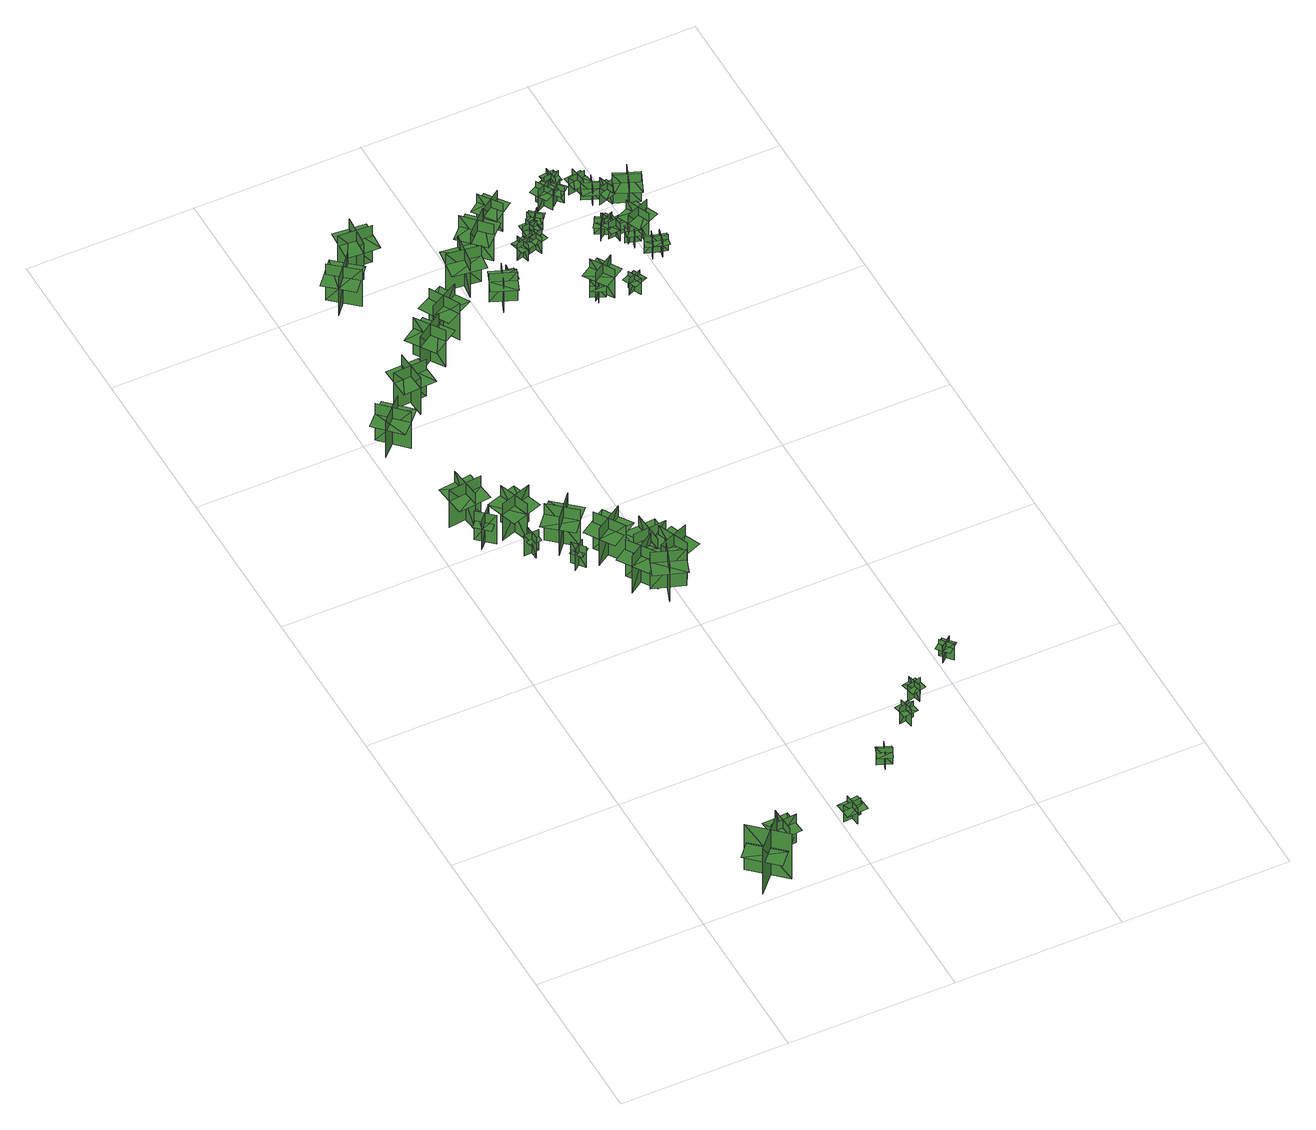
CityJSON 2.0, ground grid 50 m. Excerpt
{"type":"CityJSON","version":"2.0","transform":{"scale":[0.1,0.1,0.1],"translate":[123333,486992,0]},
"CityObjects":{
"tree1":{"type":"SolitaryVegetationObject","geometry":[{"type":"MultiSurface","lod":"1","boundaries":[[[0,1,2]],[[0,2,3]],[[4,5,6]],[[4,6,7]],[[8,9,10]],[[8,10,11]],[[8,12,13]],[[8,13,9]]]}]},
"tree2":{"type":"SolitaryVegetationObject","geometry":[{"type":"MultiSurface","lod":"1","boundaries":[[[14,15,16]],[[14,16,17]],[[18,19,20]],[[18,20,21]],[[22,23,24]],[[22,24,25]],[[22,25,26]],[[22,26,27]]]}]},
"tree3":{"type":"SolitaryVegetationObject","geometry":[{"type":"MultiSurface","lod":"1","boundaries":[[[28,29,30]],[[28,30,31]],[[32,33,34]],[[32,34,35]],[[36,37,38]],[[36,38,39]],[[36,39,40]],[[36,40,41]]]}]},
"tree4":{"type":"SolitaryVegetationObject","geometry":[{"type":"MultiSurface","lod":"1","boundaries":[[[42,43,44]],[[42,44,45]],[[46,47,48]],[[46,48,49]],[[50,51,52]],[[50,52,53]],[[50,53,54]],[[50,54,55]]]}]},
"tree5":{"type":"SolitaryVegetationObject","geometry":[{"type":"MultiSurface","lod":"1","boundaries":[[[56,57,58]],[[56,58,59]],[[60,61,62]],[[60,62,63]],[[64,65,66]],[[64,66,67]],[[64,67,68]],[[64,68,69]]]}]},
"tree6":{"type":"SolitaryVegetationObject","geometry":[{"type":"MultiSurface","lod":"1","boundaries":[[[70,71,72]],[[70,72,73]],[[74,75,76]],[[74,76,77]],[[78,79,80]],[[78,80,81]],[[78,81,82]],[[78,82,83]]]}]},
"tree7":{"type":"SolitaryVegetationObject","geometry":[{"type":"MultiSurface","lod":"1","boundaries":[[[84,85,86]],[[84,86,87]],[[88,89,90]],[[88,90,91]],[[92,93,94]],[[92,94,95]],[[92,95,96]],[[92,96,97]]]}]},
"tree8":{"type":"SolitaryVegetationObject","geometry":[{"type":"MultiSurface","lod":"1","boundaries":[[[98,99,100]],[[98,100,101]],[[102,103,104]],[[102,104,105]],[[106,107,108]],[[106,108,109]],[[106,109,110]],[[106,110,111]]]}]},
"tree9":{"type":"SolitaryVegetationObject","geometry":[{"type":"MultiSurface","lod":"1","boundaries":[[[112,113,114]],[[112,114,115]],[[116,117,118]],[[116,118,119]],[[120,121,122]],[[120,122,123]],[[120,123,124]],[[120,124,125]]]}]},
"tree10":{"type":"SolitaryVegetationObject","geometry":[{"type":"MultiSurface","lod":"1","boundaries":[[[126,127,128]],[[126,128,129]],[[130,131,132]],[[130,132,133]],[[134,135,136]],[[134,136,137]],[[134,137,138]],[[134,138,139]]]}]},
"tree11":{"type":"SolitaryVegetationObject","geometry":[{"type":"MultiSurface","lod":"1","boundaries":[[[140,141,142]],[[140,142,143]],[[144,145,146]],[[144,146,147]],[[148,149,150]],[[148,150,151]],[[148,151,152]],[[148,152,153]]]}]},
"tree12":{"type":"SolitaryVegetationObject","geometry":[{"type":"MultiSurface","lod":"1","boundaries":[[[154,155,156]],[[154,156,157]],[[158,159,160]],[[158,160,161]],[[162,163,164]],[[162,164,165]],[[162,165,166]],[[162,166,167]]]}]},
"tree13":{"type":"SolitaryVegetationObject","geometry":[{"type":"MultiSurface","lod":"1","boundaries":[[[168,169,170]],[[168,170,171]],[[172,173,174]],[[172,174,175]],[[176,177,178]],[[176,178,179]],[[176,179,180]],[[176,180,181]]]}]},
"tree14":{"type":"SolitaryVegetationObject","geometry":[{"type":"MultiSurface","lod":"1","boundaries":[[[182,183,184]],[[182,184,185]],[[186,187,188]],[[186,188,189]],[[190,191,192]],[[190,192,193]],[[190,193,194]],[[190,194,195]]]}]},
"tree15":{"type":"SolitaryVegetationObject","geometry":[{"type":"MultiSurface","lod":"1","boundaries":[[[196,197,198]],[[196,198,199]],[[200,201,202]],[[200,202,203]],[[204,205,206]],[[204,206,207]],[[204,207,208]],[[204,208,209]]]}]},
"tree16":{"type":"SolitaryVegetationObject","geometry":[{"type":"MultiSurface","lod":"1","boundaries":[[[210,211,212]],[[210,212,213]],[[214,215,216]],[[214,216,217]],[[218,219,220]],[[218,220,221]],[[218,221,222]],[[218,222,223]]]}]},
"tree17":{"type":"SolitaryVegetationObject","geometry":[{"type":"MultiSurface","lod":"1","boundaries":[[[224,225,226]],[[224,226,227]],[[228,229,230]],[[228,230,231]],[[232,233,234]],[[232,234,235]],[[232,235,236]],[[232,236,237]]]}]},
"tree18":{"type":"SolitaryVegetationObject","geometry":[{"type":"MultiSurface","lod":"1","boundaries":[[[238,239,240]],[[238,240,241]],[[242,243,244]],[[242,244,245]],[[246,247,248]],[[246,248,249]],[[246,249,250]],[[246,250,251]]]}]},
"tree19":{"type":"SolitaryVegetationObject","geometry":[{"type":"MultiSurface","lod":"1","boundaries":[[[252,253,254]],[[252,254,255]],[[256,257,258]],[[256,258,259]],[[260,261,262]],[[260,262,263]],[[260,263,264]],[[260,264,265]]]}]},
"tree20":{"type":"SolitaryVegetationObject","geometry":[{"type":"MultiSurface","lod":"1","boundaries":[[[266,267,268]],[[266,268,269]],[[270,271,272]],[[270,272,273]],[[274,275,276]],[[274,276,277]],[[274,277,278]],[[274,278,279]]]}]},
"tree21":{"type":"SolitaryVegetationObject","geometry":[{"type":"MultiSurface","lod":"1","boundaries":[[[280,281,282]],[[280,282,283]],[[284,285,286]],[[284,286,287]],[[288,289,290]],[[288,290,291]],[[288,291,292]],[[288,292,293]]]}]},
"tree22":{"type":"SolitaryVegetationObject","geometry":[{"type":"MultiSurface","lod":"1","boundaries":[[[294,295,296]],[[294,296,297]],[[298,299,300]],[[298,300,301]],[[302,303,304]],[[302,304,305]],[[302,305,306]],[[302,306,307]]]}]},
"tree23":{"type":"SolitaryVegetationObject","geometry":[{"type":"MultiSurface","lod":"1","boundaries":[[[308,309,310]],[[308,310,311]],[[312,313,314]],[[312,314,315]],[[316,317,318]],[[316,318,319]],[[316,319,320]],[[316,320,321]]]}]},
"tree24":{"type":"SolitaryVegetationObject","geometry":[{"type":"MultiSurface","lod":"1","boundaries":[[[322,323,324]],[[322,324,325]],[[326,327,328]],[[326,328,329]],[[330,331,332]],[[330,332,333]],[[330,333,334]],[[330,334,335]]]}]},
"tree25":{"type":"SolitaryVegetationObject","geometry":[{"type":"MultiSurface","lod":"1","boundaries":[[[336,337,338]],[[336,338,339]],[[340,341,342]],[[340,342,343]],[[344,345,346]],[[344,346,347]],[[344,347,348]],[[344,348,349]]]}]},
"tree26":{"type":"SolitaryVegetationObject","geometry":[{"type":"MultiSurface","lod":"1","boundaries":[[[350,351,352]],[[350,352,353]],[[354,355,356]],[[354,356,357]],[[358,359,360]],[[358,360,361]],[[358,361,362]],[[358,362,363]]]}]},
"tree27":{"type":"SolitaryVegetationObject","geometry":[{"type":"MultiSurface","lod":"1","boundaries":[[[364,365,366]],[[364,366,367]],[[368,369,370]],[[368,370,371]],[[372,373,374]],[[372,374,375]],[[372,375,376]],[[372,376,377]]]}]},
"tree28":{"type":"SolitaryVegetationObject","geometry":[{"type":"MultiSurface","lod":"1","boundaries":[[[378,379,380]],[[378,380,381]],[[382,383,384]],[[382,384,385]],[[386,387,388]],[[386,388,389]],[[386,389,390]],[[386,390,391]]]}]},
"tree29":{"type":"SolitaryVegetationObject","geometry":[{"type":"MultiSurface","lod":"1","boundaries":[[[392,393,394]],[[392,394,395]],[[396,397,398]],[[396,398,399]],[[400,401,402]],[[400,402,403]],[[400,403,404]],[[400,404,405]]]}]},
"tree30":{"type":"SolitaryVegetationObject","geometry":[{"type":"MultiSurface","lod":"1","boundaries":[[[406,407,408]],[[406,408,409]],[[410,411,412]],[[410,412,413]],[[414,415,416]],[[414,416,417]],[[414,417,418]],[[414,418,419]]]}]},
"tree31":{"type":"SolitaryVegetationObject","geometry":[{"type":"MultiSurface","lod":"1","boundaries":[[[420,421,422]],[[420,422,423]],[[424,425,426]],[[424,426,427]],[[428,429,430]],[[428,430,431]],[[428,431,432]],[[428,432,433]]]}]},
"tree32":{"type":"SolitaryVegetationObject","geometry":[{"type":"MultiSurface","lod":"1","boundaries":[[[434,435,436]],[[434,436,437]],[[438,439,440]],[[438,440,441]],[[442,443,444]],[[442,444,445]],[[442,445,446]],[[442,446,447]]]}]},
"tree33":{"type":"SolitaryVegetationObject","geometry":[{"type":"MultiSurface","lod":"1","boundaries":[[[448,449,450]],[[448,450,451]],[[452,453,454]],[[452,454,455]],[[456,457,458]],[[456,458,459]],[[456,459,460]],[[456,460,461]]]}]},
"tree34":{"type":"SolitaryVegetationObject","geometry":[{"type":"MultiSurface","lod":"1","boundaries":[[[462,463,464]],[[462,464,465]],[[466,467,468]],[[466,468,469]],[[470,471,472]],[[470,472,473]],[[470,473,474]],[[470,474,475]]]}]},
"tree35":{"type":"SolitaryVegetationObject","geometry":[{"type":"MultiSurface","lod":"1","boundaries":[[[476,477,478]],[[476,478,479]],[[480,481,482]],[[480,482,483]],[[484,485,486]],[[484,486,487]],[[484,487,488]],[[484,488,489]]]}]},
"tree36":{"type":"SolitaryVegetationObject","geometry":[{"type":"MultiSurface","lod":"1","boundaries":[[[490,491,492]],[[490,492,493]],[[494,495,496]],[[494,496,497]],[[498,499,500]],[[498,500,501]],[[498,501,502]],[[498,502,503]]]}]},
"tree37":{"type":"SolitaryVegetationObject","geometry":[{"type":"MultiSurface","lod":"1","boundaries":[[[504,505,506]],[[504,506,507]],[[508,509,510]],[[508,510,511]],[[512,513,514]],[[512,514,515]],[[512,515,516]],[[512,516,517]]]}]},
"tree38":{"type":"SolitaryVegetationObject","geometry":[{"type":"MultiSurface","lod":"1","boundaries":[[[518,519,520]],[[518,520,521]],[[522,523,524]],[[522,524,525]],[[526,527,528]],[[526,528,529]],[[526,529,530]],[[526,530,531]]]}]},
"tree39":{"type":"SolitaryVegetationObject","geometry":[{"type":"MultiSurface","lod":"1","boundaries":[[[532,533,534]],[[532,534,535]],[[536,537,538]],[[536,538,539]],[[540,541,542]],[[540,542,543]],[[540,543,544]],[[540,544,545]]]}]},
"tree40":{"type":"SolitaryVegetationObject","geometry":[{"type":"MultiSurface","lod":"1","boundaries":[[[546,547,548]],[[546,548,549]],[[550,551,552]],[[550,552,553]],[[554,555,556]],[[554,556,557]],[[554,557,558]],[[554,558,559]]]}]},
"tree41":{"type":"SolitaryVegetationObject","geometry":[{"type":"MultiSurface","lod":"1","boundaries":[[[560,561,562]],[[560,562,563]],[[564,565,566]],[[564,566,567]],[[568,569,570]],[[568,570,571]],[[568,571,572]],[[568,572,573]]]}]},
"tree42":{"type":"SolitaryVegetationObject","geometry":[{"type":"MultiSurface","lod":"1","boundaries":[[[574,575,576]],[[574,576,577]],[[578,579,580]],[[578,580,581]],[[582,583,584]],[[582,584,585]],[[582,585,586]],[[582,586,587]]]}]},
"tree43":{"type":"SolitaryVegetationObject","geometry":[{"type":"MultiSurface","lod":"1","boundaries":[[[588,589,590]],[[588,590,591]],[[592,593,594]],[[592,594,595]],[[596,597,598]],[[596,598,599]],[[596,599,600]],[[596,600,601]]]}]},
"tree44":{"type":"SolitaryVegetationObject","geometry":[{"type":"MultiSurface","lod":"1","boundaries":[[[602,603,604]],[[602,604,605]],[[606,607,608]],[[606,608,609]],[[610,611,612]],[[610,612,613]],[[610,613,614]],[[610,614,615]]]}]},
"tree45":{"type":"SolitaryVegetationObject","geometry":[{"type":"MultiSurface","lod":"1","boundaries":[[[616,617,618]],[[616,618,619]],[[620,621,622]],[[620,622,623]],[[624,625,626]],[[624,626,627]],[[624,627,628]],[[624,628,629]]]}]},
"tree46":{"type":"SolitaryVegetationObject","geometry":[{"type":"MultiSurface","lod":"1","boundaries":[[[630,631,632]],[[630,632,633]],[[634,635,636]],[[634,636,637]],[[638,639,640]],[[638,640,641]],[[638,641,642]],[[638,642,643]]]}]},
"tree47":{"type":"SolitaryVegetationObject","geometry":[{"type":"MultiSurface","lod":"1","boundaries":[[[644,645,646]],[[644,646,647]],[[648,649,650]],[[648,650,651]],[[652,653,654]],[[652,654,655]],[[652,655,656]],[[652,656,657]]]}]},
"tree48":{"type":"SolitaryVegetationObject","geometry":[{"type":"MultiSurface","lod":"1","boundaries":[[[658,659,660]],[[658,660,661]],[[662,663,664]],[[662,664,665]],[[666,667,668]],[[666,668,669]],[[666,669,670]],[[666,670,671]]]}]},
"tree49":{"type":"SolitaryVegetationObject","geometry":[{"type":"MultiSurface","lod":"1","boundaries":[[[672,673,674]],[[672,674,675]],[[676,677,678]],[[676,678,679]],[[680,681,682]],[[680,682,683]],[[680,683,684]],[[680,684,685]]]}]},
"tree50":{"type":"SolitaryVegetationObject","geometry":[{"type":"MultiSurface","lod":"1","boundaries":[[[686,687,688]],[[686,688,689]],[[690,691,692]],[[690,692,693]],[[694,695,696]],[[694,696,697]],[[694,697,698]],[[694,698,699]]]}]},
"tree51":{"type":"SolitaryVegetationObject","geometry":[{"type":"MultiSurface","lod":"1","boundaries":[[[700,701,702]],[[700,702,703]],[[704,705,706]],[[704,706,707]],[[708,709,710]],[[708,710,711]],[[708,711,712]],[[708,712,713]]]}]}
},
"vertices":[
[287,43,6],[190,132,6],[190,132,178],[287,43,178],[283,125,6],[283,125,178],[193,28,178],[193,28,6],[277,45,112],[192,123,112],[156,83,112],[241,5,112],[315,86,112],[230,164,112],
[280,150,11],[357,156,11],[357,156,119],[280,150,119],[318,116,11],[313,193,11],[313,193,119],[318,116,119],[318,116,89],[357,119,89],[351,196,89],[313,193,89],[274,191,89],[280,113,89],
[100,1544,22],[146,1501,22],[146,1501,130],[100,1544,130],[101,1502,22],[101,1502,130],[145,1548,130],[145,1548,22],[103,1504,95],[122,1486,95],[157,1523,95],[138,1541,95],[118,1559,95],[84,1522,95],
[529,194,12],[529,194,74],[534,141,74],[534,141,12],[557,170,12],[557,170,74],[505,166,74],[505,166,12],[565,171,54],[562,198,54],[498,192,54],[501,165,54],[503,139,54],[567,144,54],
[120,1578,18],[109,1676,18],[109,1676,157],[120,1578,157],[162,1629,18],[63,1618,18],[63,1618,157],[162,1629,157],[162,1629,118],[156,1679,118],[57,1667,118],[63,1618,118],[69,1568,118],[168,1580,118],
[216,1408,22],[212,1453,22],[212,1453,100],[216,1408,100],[235,1431,22],[235,1431,100],[190,1428,100],[190,1428,22],[234,1431,75],[232,1450,75],[196,1447,75],[197,1428,75],[199,1409,75],[235,1412,75],
[102,1998,16],[31,1928,16],[31,1928,155],[102,1998,155],[35,1999,16],[106,1928,16],[106,1928,155],[35,1999,155],[35,1999,116],[0,1964,116],[71,1893,116],[106,1928,116],[141,1964,116],[71,2034,116],
[168,1511,17],[262,1543,17],[262,1543,155],[168,1511,155],[227,1481,17],[195,1576,17],[195,1576,155],[227,1481,155],[227,1481,116],[274,1497,116],[242,1591,116],[195,1576,116],[148,1560,116],[180,1465,116],
[321,1321,16],[293,1356,16],[293,1356,93],[321,1321,93],[325,1351,16],[325,1351,93],[290,1323,93],[290,1323,16],[323,1350,68],[312,1365,68],[283,1342,68],[295,1327,68],[307,1313,68],[335,1335,68],
[278,1395,13],[343,1471,13],[343,1471,152],[278,1395,152],[344,1400,13],[269,1465,13],[269,1465,152],[344,1400,152],[344,1400,113],[377,1437,113],[302,1503,113],[269,1465,113],[237,1427,113],[312,1362,113],
[692,289,12],[708,330,12],[708,330,74],[692,289,74],[719,300,12],[678,317,12],[678,317,74],[719,300,74],[719,300,57],[727,321,57],[686,337,57],[678,317,57],[670,296,57],[711,280,57],
[405,1253,7],[460,1170,7],[460,1170,146],[405,1253,146],[392,1188,7],[475,1243,7],[475,1243,146],[392,1188,146],[392,1188,107],[419,1146,107],[502,1201,107],[475,1243,107],[447,1284,107],[364,1229,107],
[372,1379,12],[426,1295,12],[426,1295,151],[372,1379,151],[357,1314,12],[441,1368,12],[441,1368,151],[357,1314,151],[357,1314,112],[384,1272,112],[468,1327,112],[441,1368,112],[414,1410,112],[330,1356,112],
[231,2086,15],[131,2080,15],[131,2080,154],[231,2086,154],[181,2130,15],[187,2031,15],[187,2031,154],[181,2130,154],[181,2130,115],[131,2127,115],[137,2028,115],[187,2031,115],[237,2034,115],[231,2133,115],
[499,1205,11],[465,1111,11],[465,1111,149],[499,1205,149],[439,1177,11],[532,1143,11],[532,1143,149],[439,1177,149],[439,1177,110],[422,1130,110],[516,1097,110],[532,1143,110],[549,1190,110],[455,1224,110],
[431,1258,10],[531,1265,10],[531,1265,148],[431,1258,148],[481,1214,10],[474,1313,10],[474,1313,148],[481,1214,148],[481,1214,110],[531,1218,110],[524,1317,110],[474,1313,110],[425,1310,110],[432,1211,110],
[545,1167,7],[507,1259,7],[507,1259,146],[545,1167,146],[571,1228,7],[479,1191,7],[479,1191,146],[571,1228,146],[571,1228,107],[552,1275,107],[460,1237,107],[479,1191,107],[498,1145,107],[590,1182,107],
[156,2528,13],[232,2463,13],[232,2463,151],[156,2528,151],[161,2462,13],[226,2537,13],[226,2537,151],[161,2462,151],[161,2462,112],[198,2429,112],[264,2505,112],[226,2537,112],[188,2570,112],[123,2495,112],
[820,447,13],[827,403,13],[827,403,75],[820,447,75],[803,424,13],[846,430,13],[846,430,75],[803,424,75],[803,424,57],[806,402,57],[850,408,57],[846,430,57],[843,452,57],[799,445,57],
[327,2160,13],[272,2243,13],[272,2243,152],[327,2160,152],[340,2225,13],[257,2170,13],[257,2170,152],[340,2225,152],[340,2225,113],[313,2266,113],[230,2211,113],[257,2170,113],[285,2128,113],[368,2183,113],
[888,474,13],[877,517,13],[877,517,75],[888,474,75],[903,499,13],[860,488,13],[860,488,75],[903,499,75],[903,499,57],[898,520,57],[855,510,57],[860,488,57],[865,467,57],[908,477,57],
[331,2600,12],[232,2607,12],[232,2607,150],[331,2600,150],[288,2650,12],[281,2551,12],[281,2551,150],[288,2650,150],[288,2650,112],[238,2654,112],[232,2554,112],[281,2551,112],[331,2548,112],[337,2647,112],
[359,2319,16],[406,2231,16],[406,2231,154],[359,2319,154],[339,2256,16],[427,2302,16],[427,2302,154],[339,2256,154],[339,2256,115],[363,2212,115],[451,2259,115],[427,2302,115],[404,2346,115],[316,2300,115],
[1011,604,14],[1040,570,14],[1040,570,75],[1011,604,75],[1008,574,14],[1042,603,14],[1042,603,75],[1008,574,75],[1008,574,58],[1023,558,58],[1056,586,58],[1042,603,58],[1028,620,58],[994,591,58],
[504,2363,12],[517,2462,12],[517,2462,150],[504,2363,150],[557,2403,12],[458,2416,12],[458,2416,150],[557,2403,150],[557,2403,111],[563,2453,111],[464,2465,111],[458,2416,111],[452,2366,111],[551,2354,111],
[583,2335,23],[554,2263,23],[554,2263,131],[583,2335,131],[536,2315,23],[607,2286,23],[607,2286,131],[536,2315,131],[536,2315,101],[521,2279,101],[593,2250,101],[607,2286,101],[622,2322,101],[550,2351,101],
[606,2320,25],[611,2364,25],[611,2364,86],[606,2320,86],[629,2338,25],[585,2343,25],[585,2343,86],[629,2338,86],[629,2338,69],[632,2360,69],[588,2365,69],[585,2343,69],[582,2321,69],[626,2316,69],
[622,2457,12],[553,2528,12],[553,2528,151],[622,2457,151],[623,2523,12],[552,2454,12],[552,2454,151],[623,2523,151],[623,2523,112],[589,2559,112],[518,2489,112],[552,2454,112],[587,2418,112],[658,2488,112],
[673,2419,25],[716,2430,25],[716,2430,87],[673,2419,87],[698,2403,25],[687,2446,25],[687,2446,87],[698,2403,87],[698,2403,70],[720,2409,70],[709,2452,70],[687,2446,70],[666,2441,70],[677,2398,70],
[692,2543,13],[647,2605,13],[647,2605,120],[692,2543,120],[701,2593,13],[638,2548,13],[638,2548,120],[701,2593,120],[701,2593,90],[678,2625,90],[615,2580,90],[638,2548,90],[661,2517,90],[724,2562,90],
[795,2180,24],[814,2220,24],[814,2220,86],[795,2180,86],[823,2190,24],[783,2209,24],[783,2209,86],[823,2190,86],[823,2190,68],[832,2210,68],[793,2229,68],[783,2209,68],[773,2189,68],[813,2170,68],
[742,2412,25],[728,2454,25],[728,2454,87],[742,2412,87],[756,2439,25],[714,2425,25],[714,2425,87],[756,2439,87],[756,2439,70],[748,2460,70],[707,2446,70],[714,2425,70],[721,2404,70],[763,2418,70],
[735,2492,26],[738,2448,26],[738,2448,87],[735,2492,87],[715,2470,26],[759,2473,26],[759,2473,87],[715,2470,87],[715,2470,70],[717,2448,70],[761,2451,70],[759,2473,70],[758,2495,70],[714,2492,70],
[792,2190,23],[857,2231,23],[857,2231,131],[792,2190,131],[842,2178,23],[801,2243,23],[801,2243,131],[842,2178,131],[842,2178,100],[875,2198,100],[834,2264,100],[801,2243,100],[768,2223,100],[809,2157,100],
[785,2488,25],[750,2515,25],[750,2515,87],[785,2488,87],[781,2517,25],[754,2482,25],[754,2482,87],[781,2517,87],[781,2517,70],[764,2531,70],[737,2496,70],[754,2482,70],[772,2469,70],[799,2503,70],
[891,2194,26],[909,2154,26],[909,2154,87],[891,2194,87],[880,2167,26],[921,2185,26],[921,2185,87],[880,2167,87],[880,2167,70],[889,2147,70],[930,2164,70],[921,2185,70],[912,2205,70],[871,2187,70],
[817,2593,24],[843,2545,24],[843,2545,101],[817,2593,101],[806,2558,24],[855,2584,24],[855,2584,101],[806,2558,101],[806,2558,79],[819,2534,79],[868,2560,79],[855,2584,79],[842,2609,79],[793,2583,79],
[882,2554,24],[853,2588,24],[853,2588,86],[882,2554,86],[884,2584,24],[851,2555,24],[851,2555,86],[884,2584,86],[884,2584,68],[870,2601,68],[836,2572,68],[851,2555,68],[865,2538,68],[899,2567,68],
[929,2420,25],[905,2383,25],[905,2383,86],[929,2420,86],[900,2414,25],[937,2390,25],[937,2390,86],[900,2414,86],[900,2414,69],[888,2396,69],[925,2371,69],[937,2390,69],[949,2408,69],[912,2432,69],
[952,2413,25],[912,2393,25],[912,2393,86],[952,2413,86],[924,2423,25],[943,2383,25],[943,2383,86],[924,2423,86],[924,2423,69],[904,2413,69],[924,2373,69],[943,2383,69],[963,2393,69],[943,2432,69],
[852,2613,22],[896,2617,22],[896,2617,84],[852,2613,84],[875,2594,22],[871,2638,22],[871,2638,84],[875,2594,84],[875,2594,66],[897,2596,66],[893,2640,66],[871,2638,66],[849,2636,66],[853,2592,66],
[927,2379,25],[977,2383,25],[977,2383,89],[927,2379,89],[950,2359,25],[950,2359,89],[946,2409,89],[946,2409,25],[950,2359,66],[978,2361,66],[973,2412,66],[946,2409,66],[919,2407,66],[923,2357,66],
[1000,2333,25],[958,2347,25],[958,2347,86],[1000,2333,86],[987,2360,25],[973,2318,25],[973,2318,86],[987,2360,86],[987,2360,69],[966,2367,69],[952,2325,69],[973,2318,69],[994,2311,69],[1008,2353,69],
[1013,2301,25],[997,2260,25],[997,2260,87],[1013,2301,87],[986,2289,25],[1027,2273,25],[1027,2273,87],[986,2289,87],[986,2289,70],[978,2269,70],[1019,2252,70],[1027,2273,70],[1035,2293,70],[994,2310,70],
[956,2583,23],[906,2576,23],[906,2576,88],[956,2583,88],[931,2602,23],[931,2602,88],[938,2552,88],[938,2552,23],[931,2602,65],[904,2598,65],[911,2548,65],[938,2552,65],[965,2556,65],[957,2606,65],
[1018,2324,23],[987,2395,23],[987,2395,131],[1018,2324,131],[1037,2372,23],[966,2341,23],[966,2341,131],[1037,2372,131],[1037,2372,101],[1021,2408,101],[950,2376,101],[966,2341,101],[982,2306,101],[1052,2337,101],
[1023,2252,27],[1034,2295,27],[1034,2295,89],[1023,2252,89],[1048,2267,27],[1005,2278,27],[1005,2278,89],[1048,2267,89],[1048,2267,72],[1054,2289,72],[1011,2299,72],[1005,2278,72],[1000,2256,72],[1043,2246,72],
[946,2513,23],[964,2560,23],[964,2560,88],[946,2513,88],[974,2525,23],[974,2525,88],[927,2544,88],[927,2544,23],[974,2525,65],[984,2550,65],[937,2569,65],[927,2544,65],[917,2518,65],[964,2500,65],
[1023,2391,25],[990,2362,25],[990,2362,86],[1023,2391,86],[994,2393,25],[1023,2360,25],[1023,2360,86],[994,2393,86],[994,2393,69],[977,2378,69],[1007,2345,69],[1023,2360,69],[1040,2375,69],[1010,2408,69],
[996,2493,23],[981,2541,23],[981,2541,88],[996,2493,88],[1011,2520,23],[1011,2520,88],[963,2505,88],[963,2505,23],[1011,2520,65],[1003,2546,65],[954,2531,65],[963,2505,65],[971,2479,65],[1019,2494,65],
[1068,2466,23],[996,2496,23],[996,2496,130],[1068,2466,130],[1049,2514,23],[1019,2442,23],[1019,2442,130],[1049,2514,130],[1049,2514,100],[1013,2529,100],[983,2458,100],[1019,2442,100],[1054,2427,100],[1084,2499,100]
]}
